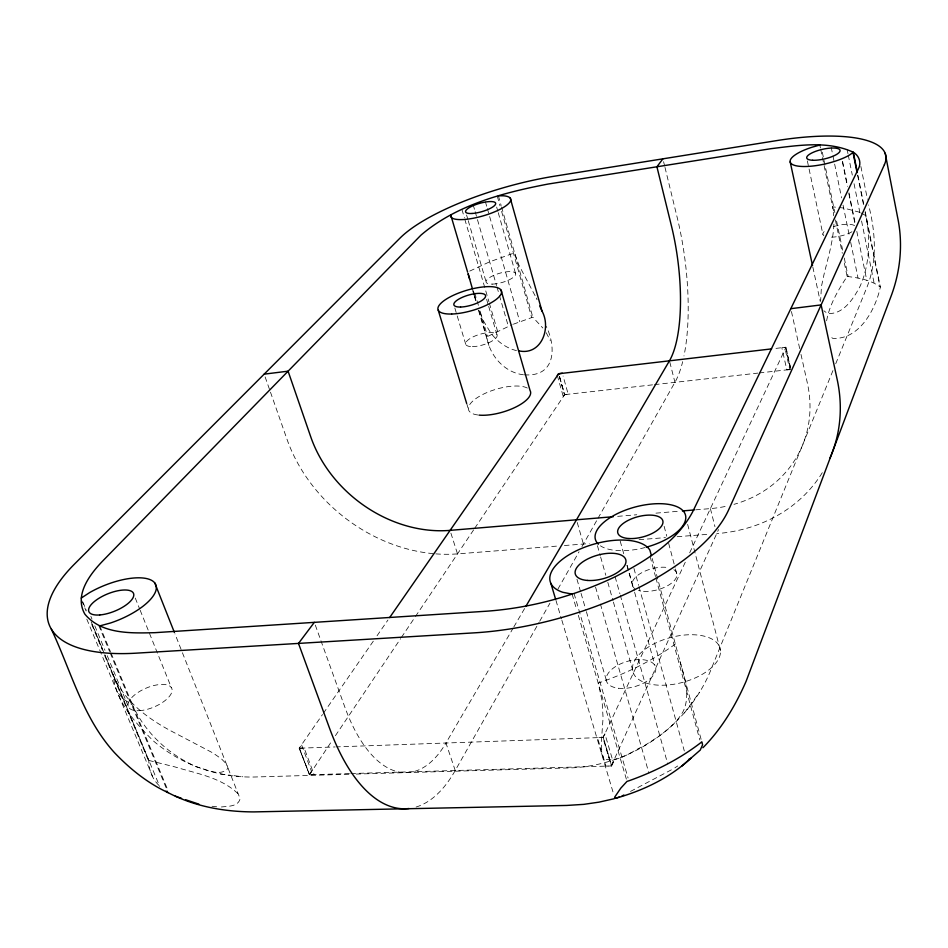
<?xml version="1.0" encoding="UTF-8"?>
<svg xmlns="http://www.w3.org/2000/svg" width="948" height="948" viewBox="0 0 948 948"><rect width="100%" height="100%" fill="white"/><g stroke="black" fill="none" stroke-linecap="round" stroke-linejoin="round"><path stroke-width="0.71" stroke-dasharray="4.74 3.56" d="M833.932 224.143C833.15 241.183 828.125 257.595 824.096 274.091L821.454 286.403L820.648 300.469M158.837 785.335C152.249 778.794 148.646 769.681 148.824 760.438L104.79 654.689M826.62 320.768C829.524 304.545 838.222 290.041 847.133 276.461L843.827 260.51M865.169 211.44L880.348 287.066C875.561 309.522 859.22 340 832.723 338.329L829.287 335.817M350.855 773.544L611.638 765.96L603.26 737.212L597.513 737.651L605.985 766.126L611.626 765.937L613.285 762.299L604.883 733.835L602.833 737.425L611.27 765.925L613.285 762.299M790.679 368.002L785.702 347.252L785.145 349.018L789.85 369.85M832.948 370.573L712.102 666.835C689.445 726.524 628.962 767.833 565.269 768.022L356.235 774.066M835.733 363.736L866.982 287.126C877.504 260.83 875.525 231.845 868.558 204.922M611.389 765.747L718.548 529.588M685.274 562.223L603.189 737.449L336.647 746.882M689.67 552.838L785.987 347.217L774.528 348.544M416.101 807.021A187.704 86.718 86.9 0 0 455.23 770.511L538.985 622.528M539.72 621.236L549.911 603.224M557.934 589.075L579.05 551.76M581.965 546.605L597.228 519.646M597.951 518.366L674.94 382.34A132.234 43.027 82.5 0 0 682.679 361.65M349.385 773.592L309.166 774.765L314.108 774.623L304.154 748.031L299.177 748.197L301.547 744.808L311.489 771.317L309.51 774.717L299.189 748.209L322.521 714.519M455.23 770.511L445.951 743.019L513.081 628.216M513.816 626.948L525.014 607.81M557.306 375.444L563.231 396.465L564.427 394.652L653.018 384.793M299.39 747.984L309.51 774.706L299.177 748.197L335.165 746.941M309.617 774.54L332.108 740.601M335.414 735.695L400.589 638.644M401.419 637.412L414.608 617.752M415.437 616.532L473.905 529.47M474.723 528.249L564.664 394.664L558.763 373.654M309.166 774.741L311.489 771.317M323.351 713.311L373.69 640.623M377.043 635.776L387.945 620.028M684.444 712.967L699.553 692.135M563.231 396.465L564.664 394.664L558.49 373.785M675.32 643.976L674.075 644.995C651.513 661.206 626.273 673.305 600.096 682.453L598.188 683.034L602.122 701.034L603.07 717.826L601.269 743.291L601.589 753.707L603.935 758.827C618.226 763.306 631.949 751.053 644.332 745.649C658.907 736.478 674.384 726.903 683.117 711.498C690.819 695.322 684.48 677.334 680 661.289M674.858 767.856L677.702 765.984M523.462 374.792C504.289 372.505 489.559 355.453 486.751 336.86L512.145 324.69M630.503 791.414L673.921 768.484M469.746 271.092L489.678 261.814L514.563 252.832L518.746 264.776L535.656 296.795M513.413 324.192L532.8 317.189L542.801 327.972M654.476 384.627L757.784 373.109M759.23 372.943L790.999 369.4M790.691 369.542L786.84 369.862L781.816 347.691L785.987 347.193L790.371 368.156M617.681 516.352L636.807 514.752M655.945 513.152L679.491 511.185M695.678 509.834L710.396 508.602A129.224 111.935 28.2 0 0 728.55 505.746M435.819 553.869A150.139 122.387 38.2 0 0 457.517 553.881L558.538 545.977M564.392 545.527L589.277 543.571M639.082 539.685L665.449 537.623M677.168 536.71L709.4 534.186M221.37 806.973C227.852 806.203 238.055 806.843 240.14 798.785L174.918 633.75M348.9 774.279L255.024 776.993C218.004 777.976 181.258 764.846 153.161 740.755C135.244 722.743 115.502 701.165 113.215 674.917C124.129 701.413 148.113 718.892 172.654 731.82L212.956 752.961L221.429 758.85L226.631 764.171L228.018 768.212C220.481 777.502 205.349 768.769 196.319 766.825L195.952 766.636C168.59 754.3 144.985 732.662 132.613 705.099L123.323 699.02L117.422 692.182M524.303 374.816C555.22 377.209 556.737 348.046 546.285 326.432M847.133 276.461C858.675 277.823 870.821 279.956 880.348 287.066M211.997 806.262L217.578 806.926M220.327 773.983L230.637 775.274M233.955 775.665L242.783 776.779M148.824 760.438L174.87 766.896C196.686 773.604 221.761 777.538 238.552 794.258M516.47 350.618C506.137 348.141 497.321 341.446 490.874 333.127L483.231 320.531L478.941 310.008M859.812 212.305L843.661 208.027L832.676 206.865L833.683 215.682M860.985 212.933L866.034 215.765C870.288 239.003 869.897 263.864 860.286 285.798L860.144 286.154C853.662 298.371 843.341 314.949 827.391 313.444L823.907 310.778M603.189 737.425L611.626 765.937M546.202 332.724L550.231 340.486M86.801 619.151L153.623 778.972M90.854 616.319L91.98 619.044M94.812 625.834L104.991 650.316M107.254 655.755L128.738 707.421M91.15 621.77L103 650.233M105.264 655.649L159.702 786.39M82.903 602.11L86.268 610.204M92.442 625.028L104.233 653.338M81.611 600.214L86.114 610.998M91.731 624.495L102.408 650.127M104.647 655.518L148.729 761.327M99.765 625.905L110.525 651.845M111.094 653.219L167.417 789.056M98.817 625.562L109.577 651.489M110.146 652.852L167.583 791.319M135.268 598.058L139.629 608.9M140.174 610.263L171.315 687.537M536.343 298.039L537.018 299.71M315.317 625.123L344.693 706.687A152.284 70.259 86.9 0 0 445.951 743.019M265.12 376.925L269.99 390.789M270.476 392.176L287.019 439.315A150.139 122.387 38.2 0 0 434.35 553.75M450.904 533.143L457.517 553.881M466.653 403.386L468.798 410.437M454.827 307.993L465.824 344.562M555.955 600.404L561.453 618.866M561.88 620.276L613.735 794.495M474.699 292.814L478.432 305.457M480.091 311.074L487.556 336.374M473.052 290.479L474.296 294.686M474.711 296.096L475.955 300.315M478.859 310.15L486.751 336.86M472.697 290.669L473.953 294.923M474.367 296.345L475.635 300.599M478.539 310.446L488.895 345.487M466.582 215.018L467.814 219.237M468.229 220.635L486.277 282.492M461.937 209.461L464.39 217.827M464.793 219.225L488.919 301.701M489.334 303.099L497.534 331.148M574.073 593.519L628.062 778M486.62 299.355L488.267 304.983M488.682 306.394L496.93 334.537M572.118 594.112L576.668 609.635M578.327 615.288L627.019 781.377M473.135 204.709L474.747 210.278M475.149 211.677L496.562 285.609M496.977 287.007L499.004 294.01M499.406 295.409L508.329 326.219M576.965 579.264L580.65 591.943M581.053 593.353L585.971 610.251M586.385 611.661L606.862 682.074M485.364 201.64L486.964 207.209M487.355 208.596L519.777 321.656M577.249 522.49L583.423 544.034M595.557 587.108L600.013 602.644M600.416 604.054L648.882 773.023M496.645 207.055L497.854 211.274M498.257 212.684L515.463 273.166M498.399 195.786L501.16 205.526M501.551 206.925L532.8 317.189M597.43 545.681L600.226 555.552M600.617 556.962L605.819 575.294M607.81 582.345L613.012 600.677M613.415 602.087L633.797 674.016M497.262 196.129L500.023 205.858M501.611 211.428L531.698 317.521M559.474 376.557L564.392 394.783L568.207 394.25L563.1 376.036M615.122 576.799L619.885 593.721M620.276 595.131L667.748 763.97M473.609 293.039L475.801 300.978M627.197 565.494L634.236 590.888M634.627 592.299L654.973 665.65M620.229 541.166L623.772 553.916M626.912 565.245L632.802 586.492M633.939 568.421L638.608 585.319M638.999 586.717L684.314 750.982M652.165 558.443L702.207 743.386M650.103 556.571L655.506 576.538M655.898 577.96L699.825 739.997M664.121 526.282L666.764 536.236M668.648 543.334L675.071 567.508M675.45 568.93L676.955 574.618M687.644 524.374L720.492 650.838A45.137 23.214 -14.9 0 1 655.625 684.954A45.137 23.214 -14.9 0 1 653.314 644.19A45.137 23.214 -14.9 0 1 720.492 650.838M669.809 362.112L674.94 382.34M710.396 508.602L714.958 526.661M663.588 161.693L664.631 165.971M664.986 167.405L677.168 217.365A132.234 43.027 82.5 0 1 683.97 355.962M785.702 347.252L790.715 369.436M791.45 311.536L799.709 348.674M800.989 354.398L807.341 382.968A129.224 111.935 28.2 0 1 733.965 504.348M812.839 267.099L820.293 301.677M807.364 160.899L822.911 234.417M822.319 152.261L834.844 212.589M836.622 221.121L842.808 250.959M844.289 258.057L848.128 276.532M819.83 145.056L820.423 147.935M820.719 149.369L834.181 214.118M835.389 219.912L842.31 253.27M831.183 147.284L832.676 154.512M832.972 155.958L841.587 197.895M843.068 205.135L849.527 236.597M850.7 242.309L858.035 278.037M842.594 161.48L847.512 185.654M848.958 192.764L855.357 224.202M856.814 231.383L866.756 280.241M842.381 161.776L847.394 186.389M848.863 193.629L855.049 224.036M847.109 149.357L847.974 153.647M848.259 155.081L852.311 175.107M854.041 183.699L860.405 215.196M861.566 220.979L874.115 283.144M860.879 166.445L867.42 199.222M857.94 175.427L863.723 204.247M857.573 175.119L863.936 206.794M865.086 212.553L879.969 286.699M822.295 472.661A159.11 137.875 28.2 0 1 716.724 533.617M851.932 231.75A16.791 5.451 -12.6 0 1 828.647 237.071M823.812 235.661A16.791 5.451 -12.6 0 1 826.739 229.617M833.671 226.596A16.791 5.451 -12.6 0 1 854.669 225.707M477.768 414.963A32.291 11.886 -16.5 0 1 481.229 395.292A32.291 11.886 -16.5 0 1 527.455 388.123M673.862 569.665A23.025 10.902 -15 0 1 668.15 585.414A23.025 10.902 -15 0 1 638.502 590.403M634.982 588.767A23.025 10.902 -15 0 1 639.817 573.86A23.025 10.902 -15 0 1 668.091 567.603M645.197 547.494A46.665 20.844 -15.1 0 1 600.428 545.811M618.546 688.248A25.525 13.153 -15.8 0 0 655.815 668.98A25.525 13.153 -15.8 0 0 618.629 664.797A25.525 13.153 -15.8 0 0 618.546 688.248M492.557 284.104A15.381 4.776 -16.1 0 0 515.688 274.399A15.381 4.776 -16.1 0 0 494.418 275.074A15.381 4.776 -16.1 0 0 492.557 284.104M472.412 346.624A16.377 5.522 -16.4 0 0 497.131 335.983A16.377 5.522 -16.4 0 0 474.652 336.161A16.377 5.522 -16.4 0 0 472.412 346.624M139.332 710.68A23.558 10.227 -23 0 0 172.133 690.073A23.558 10.227 -23 0 0 138.787 691.945A23.558 10.227 -23 0 0 139.332 710.68"/><path stroke-width="1.42" d="M771.601 348.888L558.49 373.785L562.318 373.228M525.761 606.53L669.466 360.761A107.361 34.91 82.5 0 0 671.421 225.825L656.917 166.777L662.889 158.837M389.628 617.598L558.763 373.654L557.306 375.444M314.321 622.362L298.49 643.419L329.726 728.716A187.704 86.718 86.9 0 0 409.05 808.514M702.942 747.735C721.724 728.704 735.518 705.632 746.135 681.233L891.227 295.776C900.517 270.903 903.112 243.695 897.661 217.649L885.207 153.28M681.648 766.245L700.216 750.117L702.598 744.82L701.804 741.786L700.596 742.841C679.005 759.407 654.464 771.708 628.88 780.808L627.019 781.377L620.774 788.179L614.577 797.315L615.359 798.37C642.957 790.668 669.703 777.976 690.784 758.282L688.509 759.502M81.22 598.07L89.633 592.583A48.277 18.676 -22.1 0 1 155.081 583.364A48.277 18.676 -22.1 0 1 110.43 623.014L99.765 625.905M621.852 796.178L623.843 795.005M615.359 798.37L619.482 796.936M819.83 145.056L812.353 147.118A34.175 9.812 -13 0 0 796.107 165.77A34.175 9.812 -13 0 0 849.124 155.271L853.319 152.379L857.371 172.548M614.245 798.714L598.982 802.15L583.814 804.354L566.679 805.445L254.005 811.903C224.475 811.867 194.459 806.511 168.152 792.67C147.687 783.214 129.734 768.769 114.293 752.463C82.713 717.589 71.017 670.757 51.334 629.128M264.148 374.152L288.085 371.178L310.719 436.755A121.948 99.374 38.2 0 0 450.027 530.37L613.261 516.719M790.81 308.681L821.122 304.912L837.226 379.733A159.11 137.875 28.2 0 1 830.069 457.825M682.43 510.936L694.197 509.953M498.399 195.786L503.554 195.798A31.26 8.579 -16.1 0 1 493.268 212.399A31.26 8.579 -16.1 0 1 450.893 216.902L450.715 214.876L467.648 272.206M518.615 350.807C541.249 355.986 551.582 328.079 541.936 310.968L510.261 198.156M572.118 594.112L562.934 592.322A52.448 24.174 -15.8 0 1 576.455 550.741A52.448 24.174 -15.8 0 1 649.901 550.172L651.395 555.587M198.902 804.141L185.583 799.709M175.333 796.166L181.542 798.346M852.951 152.083C827.391 140.458 797.967 145.459 771.08 148.67L548.145 184.042C503.376 192.634 456.261 204.875 420.936 235.163L102.526 561.18C89.693 574.583 74.015 595.166 84.87 614.15C101.543 634.39 131.168 633.24 154.986 632.672L486.502 611.211C531.046 607.976 574.82 595.996 615.122 576.799C645.043 561.429 676.09 542.611 692.526 512.086L858.378 168.827C861.779 162.712 858.983 155.259 852.951 152.083L856.708 170.806M166.03 791.106L168.152 792.67M539.756 305.967L541.936 310.968M154.773 582.949L174.373 632.375M438.237 310.221L466.653 403.386M550.883 583.375L555.54 598.994M469.722 279.233L468.063 273.605L472.424 288.784M501.054 290.124L530.062 390.505A32.291 11.886 -16.5 0 1 515.096 407.379A32.291 11.886 -16.5 0 1 478.977 415.106M790.194 161.918L812.531 265.653M598.401 544.211A46.665 20.844 -15.1 0 1 626.865 509.609A46.665 20.844 -15.1 0 1 684.717 513.117A46.665 20.844 -15.1 0 1 646.548 547.126M884.425 164.608L728.728 509.669A198.073 86.126 -16.5 0 1 474.344 632.849L136.062 653.172A187.206 73.138 -20.5 0 1 74.56 564.013L400.02 238.09A130.255 37.256 -15.8 0 1 554.414 176.209L776.732 140.6A138.301 40.918 -13.6 0 1 884.425 164.608M812.685 160.259A17.088 4.906 -13 0 0 839.833 151.538A17.088 4.906 -13 0 0 817.686 150.625A17.088 4.906 -13 0 0 812.685 160.259M587.476 580.437A26.212 12.075 -15.8 0 0 625.988 561.5A26.212 12.075 -15.8 0 0 588.21 558.704A26.212 12.075 -15.8 0 0 587.476 580.437M472.045 213.478A15.63 4.29 -16.1 0 0 495.638 203.95A15.63 4.29 -16.1 0 0 474.201 205.218A15.63 4.29 -16.1 0 0 472.045 213.478M451.663 314.025A33.062 10.475 -16.4 0 0 501.48 292.849A33.062 10.475 -16.4 0 0 456.047 294.105A33.062 10.475 -16.4 0 0 451.663 314.025M460.562 307.045A16.531 5.238 -16.4 0 0 485.566 296.511A16.531 5.238 -16.4 0 0 462.98 297.044A16.531 5.238 -16.4 0 0 460.562 307.045M99.753 614.956A24.138 9.338 -22.1 0 0 133.81 594.953A24.138 9.338 -22.1 0 0 99.967 597.655A24.138 9.338 -22.1 0 0 99.753 614.956M628.986 538.535A23.333 10.416 -15.1 0 0 662.984 522.016A23.333 10.416 -15.1 0 0 628.927 520.002A23.333 10.416 -15.1 0 0 628.986 538.535"/></g></svg>
